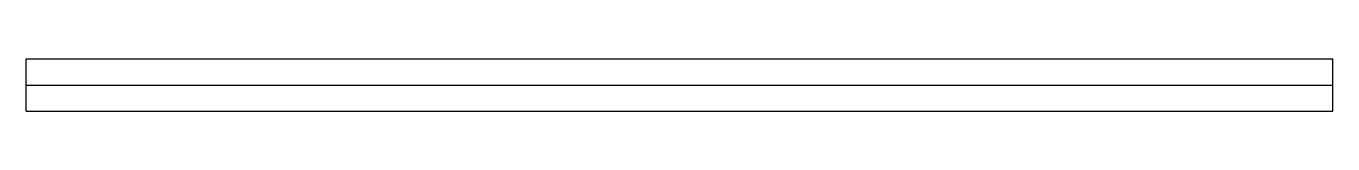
# Model space of a CAD drawing. Extents: x -11535 to -11410, y 5227 to 5232.
import ezdxf

# ---------------------------------------------------------------- set-up
doc = ezdxf.new("R2010")
doc.units = 0
doc.layers.get('0').update_dxf_attribs({"linetype": 'CONTINUOUS'})

msp = doc.modelspace()

# ---------------------------------------------------------------- linework, layer by layer
at = {"linetype": 'CONTINUOUS'}
for p, q in [((-11535.27, 5231.84), (-11410.27, 5231.84)), ((-11535.27, 5226.84), (-11535.27, 5231.84)), ((-11410.27, 5226.84), (-11410.27, 5231.84)), ((-11535.27, 5229.34), (-11410.27, 5229.34)), ((-11535.27, 5226.84), (-11410.27, 5226.84))]:
    msp.add_line(p, q, dxfattribs=at)

doc.saveas('drawing.dxf')
